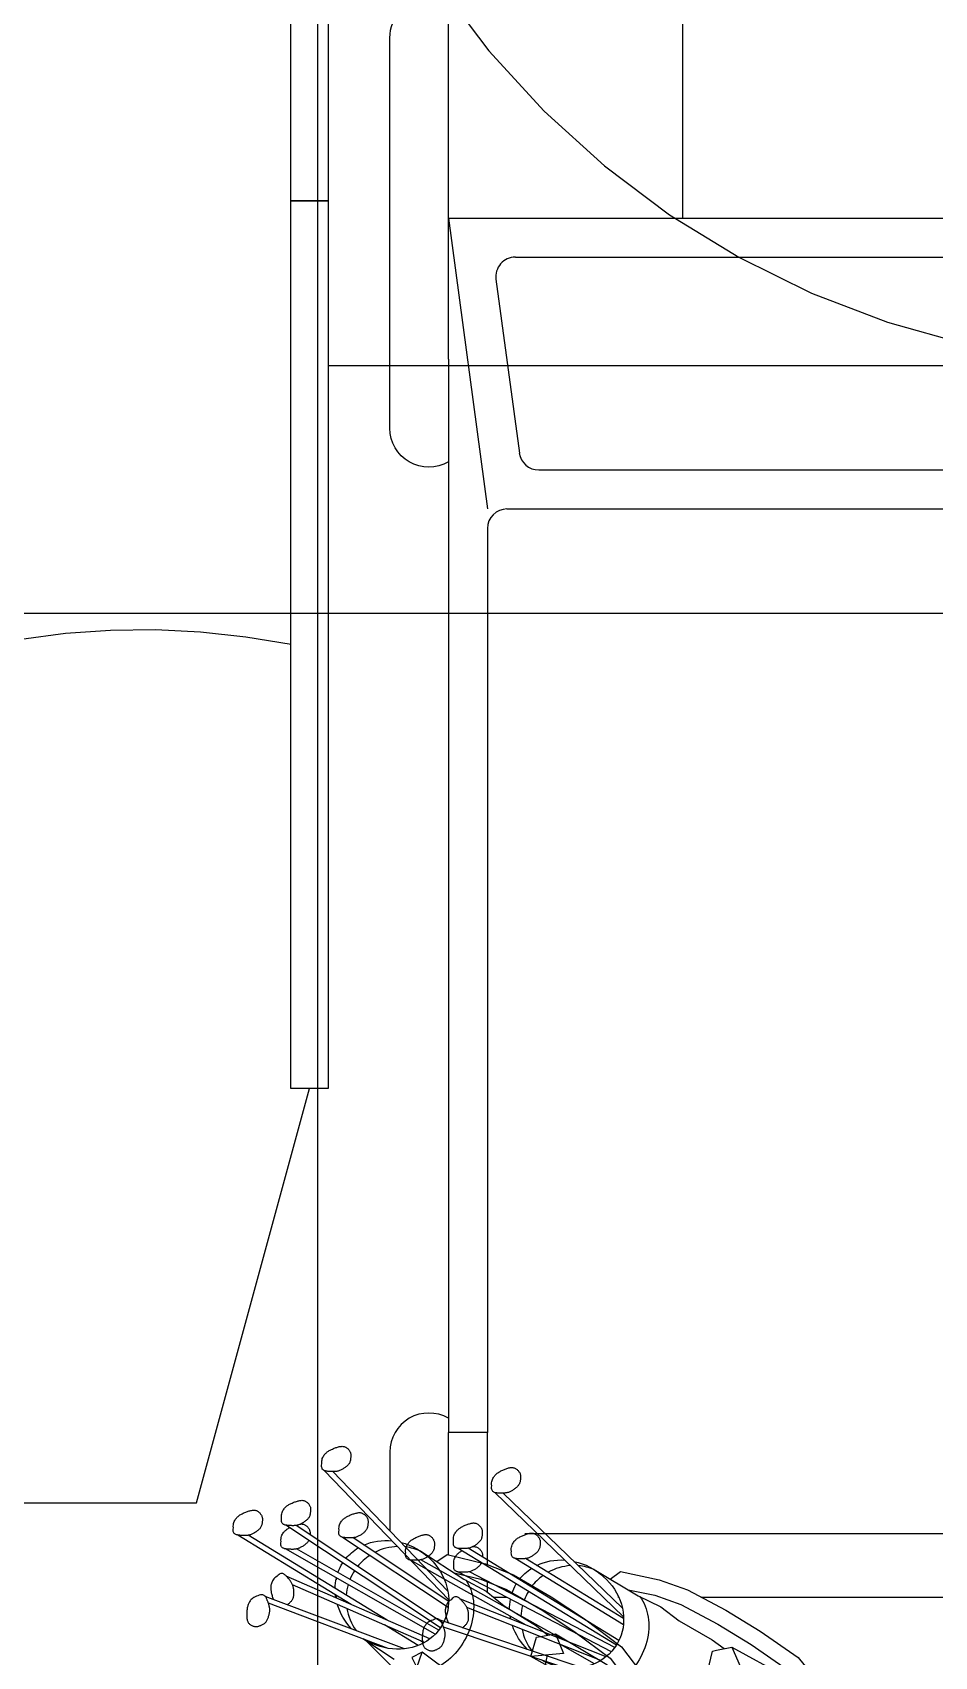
# Model space of a CAD drawing. Header units: inches. Extents: x 131 to 82119, y 71 to 16923.
# Drawn here: x 389.697 to 390.916, y 148.695 to 150.889 of the extents above; entities that cross this region are included whole.
import ezdxf

# ---------------------------------------------------------------- set-up
doc = ezdxf.new("R2010")
doc.units = ezdxf.units.IN
doc.header["$MEASUREMENT"] = 0
doc.linetypes.add('HIDDEN', pattern=[9.525, 6.35, -3.175])
for name, color, linetype in [('A-MUEB', 3, 'Continuous'), ('Arquitectonico', 253, 'Continuous'), ('LAMPARAS', 20, 'Continuous'), ('Retorno', 5, 'HIDDEN')]:
    doc.layers.add(name, color=color, linetype=linetype)
doc.layers.add('DUCTO-PARED O TECHO', color=7, linetype='Continuous', lineweight=25)

# ---------------------------------------------------------------- blocks, each defined once
blk = doc.blocks.new('carro de golf')
at = {"layer": 'A-MUEB'}
for p, q in [((3323.1792, 1487.493), (3323.232, 1487.0999)), ((3323.1792, 1487.493), (3324.4451, 1487.493)), ((3323.2697, 1487.4403), (3324.3547, 1487.4403)), ((3323.2435, 1487.4104), (3323.2751, 1487.1755)), ((3323.1792, 1487.3022), (3323.1792, 1485.8517)), ((3323.3012, 1487.1526), (3324.3232, 1487.1526)), ((3323.2584, 1487.0999), (3324.366, 1487.0999)), ((3323.232, 1487.0735), (3323.232, 1485.8517)), ((3323.232, 1485.8517), (3323.1792, 1485.8517)), ((3323.1797, 1485.6258), (3323.012, 1485.8)), ((3323.1785, 1485.6375), (3323.0232, 1485.7988)), ((3323.416, 1485.6026), (3323.2419, 1485.7706)), ((3323.4144, 1485.6142), (3323.2532, 1485.7698)), ((3323.1685, 1485.5877), (3322.9598, 1485.7264)), ((3323.1723, 1485.594), (3322.9734, 1485.7261)), ((3323.0477, 1485.6193), (3322.8947, 1485.7131)), ((3323.0964, 1485.598), (3322.9089, 1485.7129)), ((3323.1791, 1485.6152), (3323.0363, 1485.71)), ((3323.1797, 1485.6235), (3323.0504, 1485.7094)), ((3323.2823, 1485.7151), (3324.3924, 1485.7151)), ((3323.1614, 1485.5791), (3322.9591, 1485.6944)), ((3323.1663, 1485.5847), (3322.9739, 1485.6943)), ((3323.2843, 1485.5913), (3323.1279, 1485.6794)), ((3323.3337, 1485.5718), (3323.1422, 1485.6797)), ((3323.4062, 1485.5642), (3323.1925, 1485.6951)), ((3323.4097, 1485.5705), (3323.2061, 1485.6953)), ((3323.4157, 1485.592), (3323.2696, 1485.6815)), ((3323.416, 1485.6003), (3323.2836, 1485.6814)), ((3323.1542, 1485.5727), (3322.9603, 1485.6576)), ((3323.3994, 1485.5553), (3323.193, 1485.6631)), ((3323.4041, 1485.561), (3323.2078, 1485.6635)), ((3323.1469, 1485.568), (3322.9686, 1485.646)), ((3323.12, 1485.5594), (3322.9318, 1485.6302)), ((3323.098, 1485.5599), (3322.9361, 1485.6209)), ((3323.3924, 1485.5486), (3323.1956, 1485.6263)), ((3323.3853, 1485.5436), (3323.2043, 1485.6151)), ((3323.2402, 1485.6294), (3323.2576, 1485.6294)), ((3323.4093, 1485.6294), (3323.4081, 1485.6294)), ((3323.5205, 1485.6294), (3324.3924, 1485.6294)), ((3323.1382, 1485.5639), (3323.093, 1485.5916)), ((3323.3587, 1485.534), (3323.1681, 1485.5979)), ((3323.3367, 1485.5338), (3323.1727, 1485.5887)), ((3323.0638, 1485.5734), (3323.106, 1485.5454)), ((3323.1461, 1485.5676), (3323.1416, 1485.5703)), ((3323.3128, 1485.551), (3323.3098, 1485.538)), ((3323.3768, 1485.5392), (3323.3306, 1485.5652))]:
    blk.add_line(p, q, dxfattribs=at)
for points in [[(3323.1792, 1487.3022), (3323.1792, 1487.8296, -0.414214), (3323.232, 1487.8824), (3323.443, 1487.8824, -0.414214), (3323.4957, 1487.8296), (3323.4957, 1487.493)], [(3323.1792, 1487.1634, -0.57735), (3323.1001, 1487.2091), (3323.1001, 1487.7366, -0.414214), (3323.1529, 1487.7893), (3323.1792, 1487.7893)], [(3323.1792, 1485.871, 0.57735), (3323.1001, 1485.8253), (3323.1001, 1485.8129)]]:
    blk.add_lwpolyline(points, format="xyb", dxfattribs=at)
for points in [[(3323.1792, 1485.6866), (3323.1792, 1485.8517)], [(3323.232, 1485.6731), (3323.232, 1485.8517)], [(3323.0083, 1485.8093), (3323.0081, 1485.8114), (3323.0082, 1485.8133), (3323.0085, 1485.815), (3323.0089, 1485.8166), (3323.0095, 1485.818), (3323.0101, 1485.8192), (3323.0108, 1485.8204), (3323.0116, 1485.8214), (3323.0123, 1485.8224), (3323.0131, 1485.8232), (3323.0139, 1485.824), (3323.0146, 1485.8248), (3323.0155, 1485.8254), (3323.0163, 1485.8261), (3323.0173, 1485.8267), (3323.0182, 1485.8273), (3323.0193, 1485.8278), (3323.0203, 1485.8284), (3323.0214, 1485.8289), (3323.0226, 1485.8294), (3323.0238, 1485.8299), (3323.025, 1485.8304), (3323.0261, 1485.8308), (3323.0273, 1485.8313), (3323.0285, 1485.8316), (3323.0296, 1485.832), (3323.0307, 1485.8323), (3323.0318, 1485.8326), (3323.0329, 1485.8328), (3323.0339, 1485.833), (3323.0349, 1485.833), (3323.0358, 1485.8331), (3323.0368, 1485.833), (3323.0377, 1485.8329), (3323.0385, 1485.8327), (3323.0394, 1485.8324), (3323.0402, 1485.8321), (3323.041, 1485.8317), (3323.0417, 1485.8312), (3323.0425, 1485.8306), (3323.0432, 1485.83), (3323.0439, 1485.8293), (3323.0445, 1485.8286), (3323.0451, 1485.8278), (3323.0457, 1485.827), (3323.0462, 1485.8262), (3323.0466, 1485.8253), (3323.0469, 1485.8245), (3323.0472, 1485.8237), (3323.0474, 1485.8229), (3323.0475, 1485.8221), (3323.0475, 1485.8213), (3323.0475, 1485.8205), (3323.0475, 1485.8197), (3323.0474, 1485.8188), (3323.0473, 1485.818), (3323.0472, 1485.817), (3323.0471, 1485.8161), (3323.047, 1485.8151), (3323.0468, 1485.8142), (3323.0466, 1485.8132), (3323.0463, 1485.8123), (3323.0459, 1485.8114), (3323.0455, 1485.8105), (3323.045, 1485.8096), (3323.0444, 1485.8088), (3323.0438, 1485.808), (3323.0431, 1485.8073), (3323.0423, 1485.8066), (3323.0415, 1485.8059), (3323.0407, 1485.8052), (3323.0398, 1485.8046), (3323.0389, 1485.8039), (3323.038, 1485.8033), (3323.0371, 1485.8027), (3323.0361, 1485.8021), (3323.0352, 1485.8016), (3323.0342, 1485.8011), (3323.0333, 1485.8006), (3323.0323, 1485.8003), (3323.0313, 1485.7999), (3323.0303, 1485.7996), (3323.0294, 1485.7994), (3323.0284, 1485.7992), (3323.0274, 1485.7991), (3323.0264, 1485.799), (3323.0255, 1485.7989), (3323.0245, 1485.7989), (3323.0235, 1485.7988), (3323.0225, 1485.7988), (3323.0216, 1485.7989), (3323.0207, 1485.7989), (3323.0197, 1485.799), (3323.0188, 1485.799), (3323.0179, 1485.7991), (3323.0171, 1485.7992), (3323.0162, 1485.7992), (3323.0154, 1485.7993), (3323.0146, 1485.7994), (3323.0138, 1485.7995), (3323.0131, 1485.7997), (3323.0123, 1485.7999), (3323.0116, 1485.8002), (3323.0109, 1485.8006), (3323.0102, 1485.801), (3323.0095, 1485.8016), (3323.0089, 1485.8023), (3323.0085, 1485.8033), (3323.0081, 1485.8044), (3323.008, 1485.8058), (3323.008, 1485.8074), (3323.0083, 1485.8093)], [(3323.1001, 1485.8253), (3323.1001, 1485.7189)], [(3323.2379, 1485.7797), (3323.2377, 1485.7818), (3323.2377, 1485.7837), (3323.2379, 1485.7854), (3323.2383, 1485.787), (3323.2388, 1485.7884), (3323.2394, 1485.7897), (3323.2401, 1485.7909), (3323.2408, 1485.7919), (3323.2415, 1485.7929), (3323.2422, 1485.7938), (3323.2429, 1485.7946), (3323.2437, 1485.7954), (3323.2445, 1485.7961), (3323.2453, 1485.7967), (3323.2462, 1485.7974), (3323.2472, 1485.798), (3323.2482, 1485.7986), (3323.2492, 1485.7992), (3323.2503, 1485.7998), (3323.2515, 1485.8003), (3323.2526, 1485.8009), (3323.2538, 1485.8014), (3323.255, 1485.8019), (3323.2561, 1485.8023), (3323.2573, 1485.8028), (3323.2584, 1485.8032), (3323.2595, 1485.8035), (3323.2606, 1485.8038), (3323.2616, 1485.8041), (3323.2626, 1485.8043), (3323.2636, 1485.8044), (3323.2646, 1485.8045), (3323.2655, 1485.8044), (3323.2664, 1485.8043), (3323.2673, 1485.8042), (3323.2681, 1485.8039), (3323.2689, 1485.8036), (3323.2697, 1485.8032), (3323.2705, 1485.8028), (3323.2713, 1485.8023), (3323.272, 1485.8017), (3323.2727, 1485.801), (3323.2734, 1485.8003), (3323.274, 1485.7995), (3323.2746, 1485.7987), (3323.2751, 1485.7979), (3323.2756, 1485.7971), (3323.276, 1485.7963), (3323.2762, 1485.7955), (3323.2765, 1485.7947), (3323.2766, 1485.7939), (3323.2767, 1485.7931), (3323.2767, 1485.7923), (3323.2767, 1485.7915), (3323.2767, 1485.7906), (3323.2766, 1485.7898), (3323.2766, 1485.7888), (3323.2765, 1485.7879), (3323.2764, 1485.787), (3323.2762, 1485.786), (3323.276, 1485.785), (3323.2758, 1485.7841), (3323.2755, 1485.7831), (3323.2751, 1485.7822), (3323.2746, 1485.7814), (3323.274, 1485.7805), (3323.2734, 1485.7797), (3323.2727, 1485.779), (3323.272, 1485.7782), (3323.2712, 1485.7775), (3323.2704, 1485.7768), (3323.2696, 1485.7761), (3323.2687, 1485.7754), (3323.2678, 1485.7748), (3323.2669, 1485.7741), (3323.266, 1485.7735), (3323.2651, 1485.773), (3323.2641, 1485.7724), (3323.2632, 1485.772), (3323.2622, 1485.7715), (3323.2613, 1485.7712), (3323.2603, 1485.7708), (3323.2593, 1485.7706), (3323.2584, 1485.7703), (3323.2574, 1485.7702), (3323.2564, 1485.77), (3323.2555, 1485.7699), (3323.2545, 1485.7698), (3323.2535, 1485.7698), (3323.2525, 1485.7698), (3323.2516, 1485.7698), (3323.2506, 1485.7698), (3323.2497, 1485.7698), (3323.2488, 1485.7698), (3323.2479, 1485.7698), (3323.247, 1485.7699), (3323.2462, 1485.7699), (3323.2454, 1485.7699), (3323.2446, 1485.77), (3323.2438, 1485.7701), (3323.243, 1485.7702), (3323.2423, 1485.7704), (3323.2415, 1485.7707), (3323.2408, 1485.771), (3323.2401, 1485.7715), (3323.2394, 1485.772), (3323.2388, 1485.7728), (3323.2383, 1485.7737), (3323.2379, 1485.7748), (3323.2377, 1485.7761), (3323.2377, 1485.7778), (3323.2379, 1485.7797)], [(3322.8887, 1485.723), (3322.8886, 1485.7251), (3322.8887, 1485.727), (3322.889, 1485.7287), (3322.8894, 1485.7302), (3322.89, 1485.7316), (3322.8906, 1485.7329), (3322.8913, 1485.734), (3322.8921, 1485.7351), (3322.8928, 1485.736), (3322.8936, 1485.7369), (3322.8943, 1485.7377), (3322.8951, 1485.7384), (3322.896, 1485.7391), (3322.8968, 1485.7397), (3322.8977, 1485.7403), (3322.8987, 1485.7409), (3322.8997, 1485.7415), (3322.9008, 1485.742), (3322.9019, 1485.7426), (3322.9031, 1485.7431), (3322.9042, 1485.7436), (3322.9054, 1485.744), (3322.9066, 1485.7445), (3322.9078, 1485.7449), (3322.9089, 1485.7453), (3322.9101, 1485.7457), (3322.9112, 1485.746), (3322.9123, 1485.7462), (3322.9133, 1485.7464), (3322.9144, 1485.7466), (3322.9154, 1485.7467), (3322.9163, 1485.7467), (3322.9172, 1485.7467), (3322.9181, 1485.7466), (3322.919, 1485.7464), (3322.9198, 1485.7461), (3322.9207, 1485.7457), (3322.9214, 1485.7453), (3322.9222, 1485.7448), (3322.9229, 1485.7443), (3322.9236, 1485.7437), (3322.9243, 1485.743), (3322.925, 1485.7422), (3322.9256, 1485.7414), (3322.9261, 1485.7406), (3322.9266, 1485.7398), (3322.9271, 1485.739), (3322.9274, 1485.7382), (3322.9276, 1485.7374), (3322.9278, 1485.7366), (3322.9279, 1485.7358), (3322.928, 1485.735), (3322.928, 1485.7342), (3322.928, 1485.7333), (3322.9279, 1485.7325), (3322.9278, 1485.7316), (3322.9277, 1485.7307), (3322.9276, 1485.7298), (3322.9275, 1485.7288), (3322.9273, 1485.7278), (3322.9271, 1485.7269), (3322.9268, 1485.7259), (3322.9264, 1485.725), (3322.926, 1485.7241), (3322.9255, 1485.7233), (3322.9249, 1485.7225), (3322.9243, 1485.7217), (3322.9235, 1485.7209), (3322.9228, 1485.7202), (3322.922, 1485.7195), (3322.9211, 1485.7189), (3322.9203, 1485.7182), (3322.9194, 1485.7176), (3322.9185, 1485.7169), (3322.9175, 1485.7163), (3322.9166, 1485.7158), (3322.9157, 1485.7152), (3322.9147, 1485.7147), (3322.9137, 1485.7143), (3322.9128, 1485.7139), (3322.9118, 1485.7136), (3322.9108, 1485.7133), (3322.9098, 1485.7131), (3322.9089, 1485.7129), (3322.9079, 1485.7127), (3322.9069, 1485.7126), (3322.9059, 1485.7125), (3322.905, 1485.7125), (3322.904, 1485.7125), (3322.903, 1485.7125), (3322.9021, 1485.7125), (3322.9011, 1485.7126), (3322.9002, 1485.7126), (3322.8993, 1485.7127), (3322.8984, 1485.7127), (3322.8975, 1485.7128), (3322.8967, 1485.7129), (3322.8959, 1485.7129), (3322.8951, 1485.713), (3322.8943, 1485.7132), (3322.8935, 1485.7133), (3322.8928, 1485.7136), (3322.8921, 1485.7138), (3322.8914, 1485.7142), (3322.8907, 1485.7147), (3322.89, 1485.7153), (3322.8894, 1485.716), (3322.889, 1485.7169), (3322.8886, 1485.718), (3322.8884, 1485.7194), (3322.8885, 1485.721), (3322.8887, 1485.723)], [(3322.9538, 1485.7363), (3322.9537, 1485.7384), (3322.9538, 1485.7403), (3322.9541, 1485.742), (3322.9545, 1485.7436), (3322.9551, 1485.745), (3322.9557, 1485.7462), (3322.9564, 1485.7474), (3322.9572, 1485.7484), (3322.9579, 1485.7494), (3322.9587, 1485.7502), (3322.9594, 1485.751), (3322.9602, 1485.7518), (3322.9611, 1485.7524), (3322.9619, 1485.7531), (3322.9628, 1485.7537), (3322.9638, 1485.7543), (3322.9648, 1485.7548), (3322.9659, 1485.7554), (3322.967, 1485.7559), (3322.9682, 1485.7564), (3322.9694, 1485.7569), (3322.9705, 1485.7574), (3322.9717, 1485.7578), (3322.9729, 1485.7582), (3322.9741, 1485.7586), (3322.9752, 1485.759), (3322.9763, 1485.7593), (3322.9774, 1485.7596), (3322.9784, 1485.7598), (3322.9795, 1485.7599), (3322.9805, 1485.76), (3322.9814, 1485.7601), (3322.9824, 1485.76), (3322.9833, 1485.7599), (3322.9841, 1485.7597), (3322.985, 1485.7594), (3322.9858, 1485.7591), (3322.9865, 1485.7587), (3322.9873, 1485.7582), (3322.988, 1485.7576), (3322.9888, 1485.757), (3322.9894, 1485.7563), (3322.9901, 1485.7556), (3322.9907, 1485.7548), (3322.9912, 1485.754), (3322.9917, 1485.7532), (3322.9922, 1485.7523), (3322.9925, 1485.7515), (3322.9928, 1485.7507), (3322.9929, 1485.7499), (3322.993, 1485.7491), (3322.9931, 1485.7483), (3322.9931, 1485.7475), (3322.9931, 1485.7467), (3322.993, 1485.7458), (3322.9929, 1485.7449), (3322.9928, 1485.744), (3322.9927, 1485.7431), (3322.9926, 1485.7421), (3322.9924, 1485.7412), (3322.9922, 1485.7402), (3322.9919, 1485.7393), (3322.9915, 1485.7384), (3322.9911, 1485.7375), (3322.9906, 1485.7366), (3322.99, 1485.7358), (3322.9894, 1485.735), (3322.9887, 1485.7343), (3322.9879, 1485.7336), (3322.9871, 1485.7329), (3322.9862, 1485.7322), (3322.9854, 1485.7315), (3322.9845, 1485.7309), (3322.9836, 1485.7303), (3322.9827, 1485.7297), (3322.9817, 1485.7291), (3322.9808, 1485.7286), (3322.9798, 1485.7281), (3322.9788, 1485.7276), (3322.9779, 1485.7272), (3322.9769, 1485.7269), (3322.9759, 1485.7266), (3322.975, 1485.7264), (3322.974, 1485.7262), (3322.973, 1485.7261), (3322.972, 1485.726), (3322.971, 1485.7259), (3322.9701, 1485.7258), (3322.9691, 1485.7258), (3322.9681, 1485.7258), (3322.9672, 1485.7259), (3322.9662, 1485.7259), (3322.9653, 1485.726), (3322.9644, 1485.726), (3322.9635, 1485.7261), (3322.9626, 1485.7261), (3322.9618, 1485.7262), (3322.961, 1485.7263), (3322.9602, 1485.7264), (3322.9594, 1485.7265), (3322.9586, 1485.7267), (3322.9579, 1485.7269), (3322.9572, 1485.7272), (3322.9565, 1485.7276), (3322.9558, 1485.728), (3322.9551, 1485.7286), (3322.9545, 1485.7293), (3322.9541, 1485.7303), (3322.9537, 1485.7314), (3322.9536, 1485.7327), (3322.9536, 1485.7344), (3322.9538, 1485.7363)], [(3323.0315, 1485.7197), (3323.0314, 1485.7218), (3323.0315, 1485.7237), (3323.0318, 1485.7254), (3323.0322, 1485.7269), (3323.0327, 1485.7283), (3323.0334, 1485.7296), (3323.0341, 1485.7307), (3323.0348, 1485.7318), (3323.0356, 1485.7327), (3323.0363, 1485.7336), (3323.0371, 1485.7344), (3323.0379, 1485.7351), (3323.0387, 1485.7358), (3323.0396, 1485.7364), (3323.0405, 1485.737), (3323.0415, 1485.7376), (3323.0425, 1485.7382), (3323.0436, 1485.7387), (3323.0447, 1485.7393), (3323.0459, 1485.7398), (3323.047, 1485.7403), (3323.0482, 1485.7407), (3323.0494, 1485.7412), (3323.0506, 1485.7416), (3323.0517, 1485.742), (3323.0529, 1485.7424), (3323.054, 1485.7427), (3323.0551, 1485.7429), (3323.0561, 1485.7432), (3323.0571, 1485.7433), (3323.0581, 1485.7434), (3323.0591, 1485.7434), (3323.06, 1485.7434), (3323.0609, 1485.7433), (3323.0618, 1485.7431), (3323.0626, 1485.7428), (3323.0634, 1485.7424), (3323.0642, 1485.742), (3323.065, 1485.7415), (3323.0657, 1485.741), (3323.0664, 1485.7404), (3323.0671, 1485.7397), (3323.0678, 1485.7389), (3323.0684, 1485.7382), (3323.0689, 1485.7373), (3323.0694, 1485.7365), (3323.0698, 1485.7357), (3323.0702, 1485.7349), (3323.0704, 1485.7341), (3323.0706, 1485.7333), (3323.0707, 1485.7325), (3323.0708, 1485.7317), (3323.0708, 1485.7309), (3323.0707, 1485.73), (3323.0707, 1485.7292), (3323.0706, 1485.7283), (3323.0705, 1485.7274), (3323.0704, 1485.7265), (3323.0702, 1485.7255), (3323.0701, 1485.7245), (3323.0698, 1485.7236), (3323.0695, 1485.7226), (3323.0692, 1485.7217), (3323.0688, 1485.7208), (3323.0683, 1485.72), (3323.0677, 1485.7192), (3323.067, 1485.7184), (3323.0663, 1485.7177), (3323.0656, 1485.7169), (3323.0648, 1485.7162), (3323.0639, 1485.7156), (3323.063, 1485.7149), (3323.0622, 1485.7143), (3323.0612, 1485.7136), (3323.0603, 1485.713), (3323.0594, 1485.7125), (3323.0584, 1485.7119), (3323.0575, 1485.7114), (3323.0565, 1485.711), (3323.0555, 1485.7106), (3323.0546, 1485.7103), (3323.0536, 1485.71), (3323.0526, 1485.7098), (3323.0516, 1485.7096), (3323.0507, 1485.7094), (3323.0497, 1485.7093), (3323.0487, 1485.7093), (3323.0477, 1485.7092), (3323.0468, 1485.7092), (3323.0458, 1485.7092), (3323.0448, 1485.7092), (3323.0439, 1485.7093), (3323.043, 1485.7093), (3323.0421, 1485.7094), (3323.0412, 1485.7094), (3323.0403, 1485.7095), (3323.0395, 1485.7096), (3323.0386, 1485.7096), (3323.0378, 1485.7097), (3323.0371, 1485.7099), (3323.0363, 1485.71), (3323.0356, 1485.7103), (3323.0348, 1485.7105), (3323.0341, 1485.7109), (3323.0334, 1485.7114), (3323.0328, 1485.712), (3323.0322, 1485.7127), (3323.0317, 1485.7136), (3323.0314, 1485.7147), (3323.0312, 1485.7161), (3323.0312, 1485.7178), (3323.0315, 1485.7197)], [(3322.9532, 1485.7043), (3322.953, 1485.7064), (3322.9531, 1485.7083), (3322.9534, 1485.71), (3322.9538, 1485.7116), (3322.9544, 1485.713), (3322.955, 1485.7142), (3322.9557, 1485.7154), (3322.9565, 1485.7164), (3322.9572, 1485.7174), (3322.958, 1485.7182), (3322.9587, 1485.719), (3322.9595, 1485.7198), (3322.9604, 1485.7204), (3322.9612, 1485.7211), (3322.9622, 1485.7217), (3322.9631, 1485.7223), (3322.9641, 1485.7228), (3322.9648, 1485.7231)], [(3322.9797, 1485.728), (3322.9798, 1485.728), (3322.9807, 1485.7281), (3322.9817, 1485.728), (3322.9826, 1485.7279), (3322.9834, 1485.7277), (3322.9843, 1485.7274), (3322.9851, 1485.7271), (3322.9858, 1485.7267), (3322.9866, 1485.7262), (3322.9873, 1485.7256), (3322.9881, 1485.725), (3322.9887, 1485.7243), (3322.9894, 1485.7236), (3322.99, 1485.7228), (3322.9906, 1485.722), (3322.991, 1485.7212), (3322.9915, 1485.7203), (3322.9918, 1485.7195), (3322.9921, 1485.7187), (3322.9922, 1485.7179), (3322.9924, 1485.7171), (3322.9924, 1485.7163), (3322.9924, 1485.7155), (3322.9924, 1485.7147), (3322.9923, 1485.7138), (3322.9923, 1485.7135)], [(3323.1862, 1485.7048), (3323.186, 1485.7068), (3323.186, 1485.7087), (3323.1862, 1485.7104), (3323.1866, 1485.712), (3323.1871, 1485.7134), (3323.1877, 1485.7147), (3323.1884, 1485.7159), (3323.1891, 1485.717), (3323.1898, 1485.7179), (3323.1905, 1485.7188), (3323.1912, 1485.7197), (3323.192, 1485.7204), (3323.1928, 1485.7211), (3323.1937, 1485.7218), (3323.1945, 1485.7224), (3323.1955, 1485.723), (3323.1965, 1485.7236), (3323.1975, 1485.7242), (3323.1986, 1485.7248), (3323.1998, 1485.7254), (3323.2009, 1485.7259), (3323.2021, 1485.7264), (3323.2033, 1485.7269), (3323.2044, 1485.7274), (3323.2056, 1485.7278), (3323.2067, 1485.7282), (3323.2078, 1485.7285), (3323.2089, 1485.7289), (3323.2099, 1485.7291), (3323.2109, 1485.7293), (3323.2119, 1485.7294), (3323.2129, 1485.7295), (3323.2138, 1485.7295), (3323.2147, 1485.7294), (3323.2156, 1485.7292), (3323.2164, 1485.729), (3323.2172, 1485.7287), (3323.218, 1485.7283), (3323.2188, 1485.7278), (3323.2196, 1485.7273), (3323.2203, 1485.7267), (3323.221, 1485.726), (3323.2217, 1485.7253), (3323.2223, 1485.7246), (3323.2229, 1485.7238), (3323.2234, 1485.723), (3323.2239, 1485.7222), (3323.2243, 1485.7214), (3323.2245, 1485.7206), (3323.2248, 1485.7198), (3323.2249, 1485.719), (3323.225, 1485.7182), (3323.225, 1485.7174), (3323.225, 1485.7165), (3323.225, 1485.7157), (3323.2249, 1485.7148), (3323.2249, 1485.7139), (3323.2248, 1485.7129), (3323.2247, 1485.712), (3323.2245, 1485.711), (3323.2243, 1485.7101), (3323.2241, 1485.7091), (3323.2238, 1485.7082), (3323.2234, 1485.7073), (3323.2229, 1485.7064), (3323.2224, 1485.7056), (3323.2217, 1485.7048), (3323.221, 1485.704), (3323.2203, 1485.7033), (3323.2195, 1485.7025), (3323.2187, 1485.7018), (3323.2179, 1485.7011), (3323.217, 1485.7005), (3323.2161, 1485.6998), (3323.2152, 1485.6992), (3323.2143, 1485.6986), (3323.2134, 1485.698), (3323.2124, 1485.6975), (3323.2115, 1485.697), (3323.2105, 1485.6966), (3323.2096, 1485.6962), (3323.2086, 1485.6959), (3323.2076, 1485.6956), (3323.2067, 1485.6954), (3323.2057, 1485.6952), (3323.2047, 1485.6951), (3323.2038, 1485.695), (3323.2028, 1485.6949), (3323.2018, 1485.6948), (3323.2009, 1485.6948), (3323.1999, 1485.6948), (3323.199, 1485.6948), (3323.198, 1485.6948), (3323.1971, 1485.6948), (3323.1962, 1485.6949), (3323.1953, 1485.6949), (3323.1945, 1485.6949), (3323.1937, 1485.695), (3323.1929, 1485.695), (3323.1921, 1485.6951), (3323.1913, 1485.6953), (3323.1906, 1485.6955), (3323.1899, 1485.6957), (3323.1891, 1485.6961), (3323.1884, 1485.6965), (3323.1877, 1485.6971), (3323.1871, 1485.6978), (3323.1866, 1485.6987), (3323.1862, 1485.6998), (3323.186, 1485.7012), (3323.186, 1485.7028), (3323.1862, 1485.7048)], [(3322.9906, 1485.7059), (3322.9904, 1485.7055), (3322.9899, 1485.7046), (3322.9893, 1485.7038), (3322.9887, 1485.703), (3322.988, 1485.7023), (3322.9872, 1485.7016), (3322.9864, 1485.7009), (3322.9856, 1485.7002), (3322.9847, 1485.6995), (3322.9838, 1485.6989), (3322.9829, 1485.6983), (3322.982, 1485.6977), (3322.981, 1485.6971), (3322.9801, 1485.6966), (3322.9791, 1485.6961), (3322.9782, 1485.6956), (3322.9772, 1485.6952), (3322.9762, 1485.6949), (3322.9752, 1485.6946), (3322.9743, 1485.6944), (3322.9733, 1485.6942), (3322.9723, 1485.6941), (3322.9713, 1485.694), (3322.9703, 1485.6939), (3322.9694, 1485.6938), (3322.9684, 1485.6938), (3322.9674, 1485.6938), (3322.9665, 1485.6939), (3322.9655, 1485.6939), (3322.9646, 1485.694), (3322.9637, 1485.694), (3322.9628, 1485.6941), (3322.9619, 1485.6941), (3322.9611, 1485.6942), (3322.9603, 1485.6943), (3322.9595, 1485.6944), (3322.9587, 1485.6945), (3322.958, 1485.6947), (3322.9572, 1485.6949), (3322.9565, 1485.6952), (3322.9558, 1485.6956), (3322.9551, 1485.696), (3322.9544, 1485.6966), (3322.9538, 1485.6973), (3322.9534, 1485.6983), (3322.953, 1485.6994), (3322.9529, 1485.7007), (3322.9529, 1485.7024), (3322.9532, 1485.7043)], [(3323.2644, 1485.691), (3323.2642, 1485.6931), (3323.2642, 1485.695), (3323.2645, 1485.6967), (3323.2648, 1485.6982), (3323.2653, 1485.6997), (3323.2659, 1485.701), (3323.2666, 1485.7021), (3323.2673, 1485.7032), (3323.268, 1485.7042), (3323.2687, 1485.7051), (3323.2695, 1485.7059), (3323.2702, 1485.7066), (3323.271, 1485.7074), (3323.2719, 1485.708), (3323.2728, 1485.7087), (3323.2737, 1485.7093), (3323.2747, 1485.7099), (3323.2758, 1485.7105), (3323.2769, 1485.711), (3323.278, 1485.7116), (3323.2792, 1485.7121), (3323.2803, 1485.7126), (3323.2815, 1485.7131), (3323.2826, 1485.7136), (3323.2838, 1485.714), (3323.2849, 1485.7144), (3323.286, 1485.7148), (3323.2871, 1485.7151), (3323.2881, 1485.7153), (3323.2892, 1485.7155), (3323.2901, 1485.7157), (3323.2911, 1485.7157), (3323.292, 1485.7157), (3323.2929, 1485.7156), (3323.2938, 1485.7155), (3323.2947, 1485.7152), (3323.2955, 1485.7149), (3323.2963, 1485.7145), (3323.297, 1485.7141), (3323.2978, 1485.7135), (3323.2985, 1485.7129), (3323.2993, 1485.7123), (3323.2999, 1485.7115), (3323.3006, 1485.7108), (3323.3011, 1485.71), (3323.3017, 1485.7092), (3323.3021, 1485.7084), (3323.3025, 1485.7076), (3323.3028, 1485.7068), (3323.303, 1485.706), (3323.3031, 1485.7052), (3323.3032, 1485.7044), (3323.3032, 1485.7036), (3323.3032, 1485.7028), (3323.3032, 1485.7019), (3323.3032, 1485.701), (3323.3031, 1485.7001), (3323.303, 1485.6992), (3323.3029, 1485.6982), (3323.3028, 1485.6973), (3323.3026, 1485.6963), (3323.3023, 1485.6953), (3323.302, 1485.6944), (3323.3016, 1485.6935), (3323.3011, 1485.6926), (3323.3006, 1485.6918), (3323.3, 1485.691), (3323.2993, 1485.6902), (3323.2985, 1485.6895), (3323.2978, 1485.6888), (3323.2969, 1485.6881), (3323.2961, 1485.6874), (3323.2952, 1485.6867), (3323.2943, 1485.686), (3323.2934, 1485.6854), (3323.2925, 1485.6848), (3323.2916, 1485.6842), (3323.2907, 1485.6837), (3323.2897, 1485.6832), (3323.2888, 1485.6828), (3323.2878, 1485.6824), (3323.2868, 1485.6821), (3323.2859, 1485.6818), (3323.2849, 1485.6816), (3323.2839, 1485.6814), (3323.283, 1485.6813), (3323.282, 1485.6812), (3323.281, 1485.6811), (3323.28, 1485.6811), (3323.2791, 1485.681), (3323.2781, 1485.681), (3323.2772, 1485.681), (3323.2762, 1485.681), (3323.2753, 1485.6811), (3323.2744, 1485.6811), (3323.2736, 1485.6811), (3323.2727, 1485.6812), (3323.2719, 1485.6812), (3323.2711, 1485.6813), (3323.2703, 1485.6814), (3323.2696, 1485.6815), (3323.2688, 1485.6817), (3323.2681, 1485.682), (3323.2674, 1485.6823), (3323.2666, 1485.6828), (3323.266, 1485.6833), (3323.2654, 1485.684), (3323.2649, 1485.6849), (3323.2645, 1485.686), (3323.2643, 1485.6874), (3323.2642, 1485.689), (3323.2644, 1485.691)], [(3323.1421, 1485.6912), (3323.2003, 1485.6537), (3323.2304, 1485.6374), (3323.2546, 1485.6176), (3323.2981, 1485.5905), (3323.3138, 1485.5778)], [(3323.1635, 1485.6774), (3323.1776, 1485.687), (3323.2295, 1485.6741), (3323.2672, 1485.6592), (3323.3182, 1485.6296), (3323.3632, 1485.5997), (3323.4132, 1485.5622), (3323.4462, 1485.5186), (3323.447, 1485.4886)], [(3323.1867, 1485.6728), (3323.1865, 1485.6748), (3323.1865, 1485.6767), (3323.1867, 1485.6784), (3323.1871, 1485.68), (3323.1876, 1485.6814), (3323.1882, 1485.6827), (3323.1888, 1485.6839), (3323.1895, 1485.685), (3323.1903, 1485.6859), (3323.191, 1485.6868), (3323.1917, 1485.6876), (3323.1925, 1485.6884), (3323.1933, 1485.6891), (3323.1941, 1485.6898), (3323.195, 1485.6904), (3323.196, 1485.691), (3323.197, 1485.6916), (3323.1976, 1485.692)], [(3323.2123, 1485.6974), (3323.2124, 1485.6974), (3323.2134, 1485.6975), (3323.2143, 1485.6975), (3323.2152, 1485.6974), (3323.2161, 1485.6972), (3323.2169, 1485.697), (3323.2177, 1485.6967), (3323.2185, 1485.6963), (3323.2193, 1485.6958), (3323.2201, 1485.6953), (3323.2208, 1485.6947), (3323.2215, 1485.694), (3323.2222, 1485.6933), (3323.2228, 1485.6926), (3323.2234, 1485.6918), (3323.2239, 1485.691), (3323.2244, 1485.6902), (3323.2247, 1485.6893), (3323.225, 1485.6885), (3323.2252, 1485.6878), (3323.2254, 1485.687), (3323.2255, 1485.6862), (3323.2255, 1485.6854), (3323.2255, 1485.6845), (3323.2255, 1485.6837), (3323.2254, 1485.6834)], [(3322.9477, 1485.6576), (3322.946, 1485.6564), (3322.9446, 1485.6552), (3322.9434, 1485.6539), (3322.9424, 1485.6527), (3322.9416, 1485.6514), (3322.941, 1485.6501), (3322.9405, 1485.6488), (3322.9401, 1485.6476), (3322.9398, 1485.6465), (3322.9395, 1485.6453), (3322.9394, 1485.6442), (3322.9393, 1485.6432), (3322.9392, 1485.6421), (3322.9392, 1485.641), (3322.9393, 1485.6399), (3322.9394, 1485.6388), (3322.9396, 1485.6376), (3322.9398, 1485.6365), (3322.94, 1485.6352), (3322.9403, 1485.634), (3322.9406, 1485.6328), (3322.941, 1485.6315), (3322.9413, 1485.6303), (3322.9417, 1485.6291), (3322.9421, 1485.628), (3322.9425, 1485.6269), (3322.9428, 1485.6261)], [(3322.9617, 1485.619), (3322.9618, 1485.619), (3322.9624, 1485.6195), (3322.9631, 1485.62), (3322.9637, 1485.6206), (3322.9644, 1485.6211), (3322.965, 1485.6218), (3322.9657, 1485.6224), (3322.9664, 1485.6231), (3322.9671, 1485.6238), (3322.9677, 1485.6246), (3322.9683, 1485.6254), (3322.9688, 1485.6262), (3322.9692, 1485.6271), (3322.9696, 1485.628), (3322.9699, 1485.629), (3322.9701, 1485.63), (3322.9703, 1485.631), (3322.9704, 1485.632), (3322.9705, 1485.6331), (3322.9705, 1485.6342), (3322.9705, 1485.6352), (3322.9705, 1485.6363), (3322.9705, 1485.6374), (3322.9704, 1485.6385), (3322.9703, 1485.6396), (3322.9701, 1485.6407), (3322.9699, 1485.6418), (3322.9697, 1485.6428), (3322.9695, 1485.6438), (3322.9691, 1485.6448), (3322.9688, 1485.6457), (3322.9684, 1485.6467), (3322.9679, 1485.6476), (3322.9675, 1485.6484), (3322.967, 1485.6493), (3322.9664, 1485.6501), (3322.9659, 1485.6509), (3322.9653, 1485.6517), (3322.9647, 1485.6524), (3322.9641, 1485.6532), (3322.9635, 1485.6539), (3322.9629, 1485.6546), (3322.9623, 1485.6553), (3322.9617, 1485.656), (3322.9612, 1485.6567), (3322.9606, 1485.6573), (3322.9601, 1485.6579), (3322.9595, 1485.6585), (3322.9589, 1485.659), (3322.9583, 1485.6595), (3322.9577, 1485.66), (3322.9571, 1485.6604), (3322.9563, 1485.6607), (3322.9555, 1485.661), (3322.9547, 1485.6612), (3322.9537, 1485.6612), (3322.9527, 1485.661), (3322.9516, 1485.6606), (3322.9504, 1485.6599), (3322.9491, 1485.6589), (3322.9477, 1485.6576)], [(3323.0274, 1485.6555), (3323.0274, 1485.6528)], [(3323.2241, 1485.6757), (3323.2239, 1485.6753), (3323.2234, 1485.6744), (3323.2228, 1485.6736), (3323.2222, 1485.6728), (3323.2215, 1485.672), (3323.2208, 1485.6713), (3323.22, 1485.6705), (3323.2192, 1485.6698), (3323.2184, 1485.6691), (3323.2175, 1485.6685), (3323.2166, 1485.6678), (3323.2157, 1485.6672), (3323.2148, 1485.6666), (3323.2139, 1485.666), (3323.2129, 1485.6655), (3323.212, 1485.665), (3323.211, 1485.6646), (3323.2101, 1485.6642), (3323.2091, 1485.6639), (3323.2081, 1485.6636), (3323.2072, 1485.6634), (3323.2062, 1485.6632), (3323.2052, 1485.6631), (3323.2042, 1485.663), (3323.2033, 1485.6629), (3323.2023, 1485.6628), (3323.2013, 1485.6628), (3323.2004, 1485.6628), (3323.1994, 1485.6628), (3323.1985, 1485.6628), (3323.1976, 1485.6628), (3323.1967, 1485.6629), (3323.1958, 1485.6629), (3323.195, 1485.6629), (3323.1942, 1485.663), (3323.1934, 1485.663), (3323.1926, 1485.6631), (3323.1918, 1485.6633), (3323.1911, 1485.6635), (3323.1903, 1485.6637), (3323.1896, 1485.6641), (3323.1889, 1485.6645), (3323.1882, 1485.6651), (3323.1876, 1485.6658), (3323.1871, 1485.6667), (3323.1867, 1485.6678), (3323.1865, 1485.6692), (3323.1865, 1485.6708), (3323.1867, 1485.6728)], [(3323.1871, 1485.6622), (3323.2229, 1485.6533), (3323.2577, 1485.6395), (3323.3067, 1485.6111), (3323.3506, 1485.5819), (3323.3977, 1485.5466), (3323.4247, 1485.511), (3323.4248, 1485.5033)], [(3323.376, 1485.6666), (3323.4355, 1485.6312), (3323.4662, 1485.616), (3323.4911, 1485.5972), (3323.5356, 1485.5717), (3323.5517, 1485.5596)], [(3323.3978, 1485.6536), (3323.4116, 1485.6637), (3323.464, 1485.6527), (3323.5022, 1485.6392), (3323.5542, 1485.6115), (3323.6003, 1485.5833), (3323.6516, 1485.5476), (3323.6862, 1485.5053), (3323.6881, 1485.4754)], [(3322.9219, 1485.6309), (3322.9199, 1485.6304), (3322.9181, 1485.6297), (3322.9165, 1485.6289), (3322.9152, 1485.628), (3322.914, 1485.6271), (3322.913, 1485.6261), (3322.9121, 1485.625), (3322.9114, 1485.624), (3322.9107, 1485.623), (3322.9101, 1485.622), (3322.9096, 1485.621), (3322.9091, 1485.6201), (3322.9088, 1485.6191), (3322.9084, 1485.618), (3322.9081, 1485.617), (3322.9079, 1485.6159), (3322.9076, 1485.6147), (3322.9074, 1485.6135), (3322.9073, 1485.6123), (3322.9071, 1485.6111), (3322.907, 1485.6098), (3322.9069, 1485.6085), (3322.9069, 1485.6073), (3322.9068, 1485.606), (3322.9068, 1485.6048), (3322.9068, 1485.6036), (3322.9069, 1485.6025), (3322.907, 1485.6013), (3322.9071, 1485.6003), (3322.9072, 1485.5992), (3322.9075, 1485.5983), (3322.9077, 1485.5973), (3322.9081, 1485.5965), (3322.9085, 1485.5957), (3322.9089, 1485.5949), (3322.9094, 1485.5942), (3322.91, 1485.5935), (3322.9106, 1485.5929), (3322.9113, 1485.5923), (3322.9121, 1485.5918), (3322.9129, 1485.5913), (3322.9138, 1485.5909), (3322.9147, 1485.5905), (3322.9156, 1485.5901), (3322.9165, 1485.5899), (3322.9175, 1485.5896), (3322.9184, 1485.5895), (3322.9193, 1485.5894), (3322.9201, 1485.5894), (3322.9209, 1485.5895), (3322.9217, 1485.5896), (3322.9225, 1485.5898), (3322.9233, 1485.5901), (3322.9241, 1485.5904), (3322.9248, 1485.5907), (3322.9257, 1485.591), (3322.9265, 1485.5914), (3322.9273, 1485.5918), (3322.9282, 1485.5922), (3322.9291, 1485.5927), (3322.9299, 1485.5932), (3322.9307, 1485.5938), (3322.9315, 1485.5944), (3322.9322, 1485.5951), (3322.9329, 1485.5958), (3322.9335, 1485.5966), (3322.934, 1485.5975), (3322.9345, 1485.5984), (3322.9349, 1485.5993), (3322.9353, 1485.6003), (3322.9357, 1485.6013), (3322.9361, 1485.6023), (3322.9364, 1485.6034), (3322.9367, 1485.6044), (3322.937, 1485.6055), (3322.9373, 1485.6066), (3322.9375, 1485.6076), (3322.9377, 1485.6087), (3322.9378, 1485.6097), (3322.9379, 1485.6108), (3322.9379, 1485.6118), (3322.9379, 1485.6128), (3322.9378, 1485.6138), (3322.9377, 1485.6148), (3322.9375, 1485.6158), (3322.9373, 1485.6168), (3322.9371, 1485.6177), (3322.9368, 1485.6186), (3322.9365, 1485.6196), (3322.9362, 1485.6205), (3322.9359, 1485.6214), (3322.9356, 1485.6223), (3322.9353, 1485.6231), (3322.9349, 1485.624), (3322.9346, 1485.6248), (3322.9343, 1485.6256), (3322.9339, 1485.6264), (3322.9336, 1485.6272), (3322.9333, 1485.6279), (3322.9329, 1485.6286), (3322.9325, 1485.6293), (3322.9321, 1485.6299), (3322.9316, 1485.6305), (3322.931, 1485.6311), (3322.9304, 1485.6316), (3322.9296, 1485.632), (3322.9287, 1485.6324), (3322.9277, 1485.6325), (3322.9265, 1485.6325), (3322.9252, 1485.6322), (3322.9236, 1485.6317), (3322.9219, 1485.6309)], [(3323.232, 1485.6361), (3323.232, 1485.6497)], [(3323.422, 1485.6393), (3323.4581, 1485.6317), (3323.4934, 1485.6192), (3323.5434, 1485.5926), (3323.5884, 1485.5651), (3323.6367, 1485.5315), (3323.665, 1485.4969), (3323.6654, 1485.4892)], [(3323.0274, 1485.6318), (3323.0274, 1485.6282)], [(3323.183, 1485.6258), (3323.1813, 1485.6246), (3323.1799, 1485.6233), (3323.1787, 1485.622), (3323.1778, 1485.6207), (3323.1771, 1485.6194), (3323.1765, 1485.6181), (3323.176, 1485.6168), (3323.1757, 1485.6156), (3323.1754, 1485.6144), (3323.1752, 1485.6133), (3323.1751, 1485.6122), (3323.175, 1485.6111), (3323.175, 1485.6101), (3323.1751, 1485.609), (3323.1752, 1485.6079), (3323.1754, 1485.6068), (3323.1756, 1485.6056), (3323.1758, 1485.6044), (3323.1761, 1485.6032), (3323.1764, 1485.602), (3323.1768, 1485.6008), (3323.1772, 1485.5996), (3323.1776, 1485.5984), (3323.178, 1485.5972), (3323.1784, 1485.5961), (3323.1788, 1485.595), (3323.1792, 1485.5942)], [(3323.1984, 1485.5878), (3323.1984, 1485.5878), (3323.1991, 1485.5883), (3323.1997, 1485.5888), (3323.2003, 1485.5894), (3323.2009, 1485.59), (3323.2016, 1485.5907), (3323.2022, 1485.5914), (3323.2029, 1485.5921), (3323.2035, 1485.5928), (3323.2041, 1485.5936), (3323.2047, 1485.5944), (3323.2052, 1485.5953), (3323.2056, 1485.5962), (3323.2059, 1485.5971), (3323.2062, 1485.5981), (3323.2064, 1485.5991), (3323.2065, 1485.6001), (3323.2066, 1485.6011), (3323.2066, 1485.6022), (3323.2066, 1485.6033), (3323.2066, 1485.6044), (3323.2065, 1485.6054), (3323.2064, 1485.6065), (3323.2063, 1485.6076), (3323.2062, 1485.6087), (3323.206, 1485.6098), (3323.2058, 1485.6109), (3323.2055, 1485.6119), (3323.2052, 1485.6129), (3323.2048, 1485.6138), (3323.2044, 1485.6148), (3323.204, 1485.6157), (3323.2035, 1485.6166), (3323.203, 1485.6174), (3323.2025, 1485.6182), (3323.2019, 1485.619), (3323.2013, 1485.6198), (3323.2007, 1485.6206), (3323.2001, 1485.6213), (3323.1995, 1485.6221), (3323.1989, 1485.6228), (3323.1983, 1485.6235), (3323.1976, 1485.6241), (3323.197, 1485.6248), (3323.1964, 1485.6254), (3323.1959, 1485.626), (3323.1953, 1485.6266), (3323.1947, 1485.6272), (3323.1941, 1485.6277), (3323.1935, 1485.6282), (3323.1929, 1485.6286), (3323.1922, 1485.629), (3323.1914, 1485.6293), (3323.1907, 1485.6296), (3323.1898, 1485.6297), (3323.1888, 1485.6297), (3323.1878, 1485.6295), (3323.1867, 1485.629), (3323.1856, 1485.6283), (3323.1843, 1485.6272), (3323.183, 1485.6258)], [(3323.2631, 1485.626), (3323.2631, 1485.6265)], [(3323.1581, 1485.5982), (3323.1561, 1485.5976), (3323.1544, 1485.5969), (3323.1529, 1485.596), (3323.1515, 1485.5951), (3323.1504, 1485.5941), (3323.1494, 1485.5931), (3323.1486, 1485.592), (3323.1479, 1485.591), (3323.1472, 1485.5899), (3323.1467, 1485.5889), (3323.1462, 1485.5879), (3323.1458, 1485.5869), (3323.1454, 1485.5859), (3323.1451, 1485.5849), (3323.1449, 1485.5838), (3323.1447, 1485.5827), (3323.1445, 1485.5816), (3323.1443, 1485.5804), (3323.1442, 1485.5791), (3323.1441, 1485.5779), (3323.1441, 1485.5766), (3323.144, 1485.5753), (3323.144, 1485.5741), (3323.144, 1485.5728), (3323.144, 1485.5716), (3323.1441, 1485.5704), (3323.1442, 1485.5693), (3323.1443, 1485.5681), (3323.1445, 1485.5671), (3323.1447, 1485.5661), (3323.1449, 1485.5651), (3323.1452, 1485.5642), (3323.1456, 1485.5633), (3323.146, 1485.5625), (3323.1465, 1485.5618), (3323.147, 1485.5611), (3323.1476, 1485.5604), (3323.1483, 1485.5598), (3323.149, 1485.5593), (3323.1498, 1485.5588), (3323.1506, 1485.5583), (3323.1515, 1485.5579), (3323.1524, 1485.5576), (3323.1533, 1485.5573), (3323.1543, 1485.557), (3323.1552, 1485.5568), (3323.1562, 1485.5567), (3323.157, 1485.5567), (3323.1579, 1485.5567), (3323.1587, 1485.5568), (3323.1595, 1485.557), (3323.1603, 1485.5572), (3323.161, 1485.5575), (3323.1618, 1485.5578), (3323.1626, 1485.5581), (3323.1634, 1485.5585), (3323.1642, 1485.5589), (3323.165, 1485.5594), (3323.1659, 1485.5598), (3323.1667, 1485.5603), (3323.1675, 1485.5609), (3323.1683, 1485.5614), (3323.1691, 1485.5621), (3323.1698, 1485.5628), (3323.1704, 1485.5636), (3323.1709, 1485.5644), (3323.1715, 1485.5653), (3323.1719, 1485.5662), (3323.1723, 1485.5671), (3323.1727, 1485.5681), (3323.1731, 1485.5692), (3323.1734, 1485.5702), (3323.1737, 1485.5713), (3323.1739, 1485.5723), (3323.1742, 1485.5734), (3323.1744, 1485.5745), (3323.1746, 1485.5755), (3323.1747, 1485.5766), (3323.1748, 1485.5777), (3323.1749, 1485.5787), (3323.1748, 1485.5797), (3323.1748, 1485.5808), (3323.1747, 1485.5818), (3323.1745, 1485.5827), (3323.1743, 1485.5837), (3323.1741, 1485.5847), (3323.1738, 1485.5856), (3323.1735, 1485.5865), (3323.1732, 1485.5874), (3323.1728, 1485.5883), (3323.1725, 1485.5892), (3323.1721, 1485.5901), (3323.1718, 1485.591), (3323.1714, 1485.5918), (3323.171, 1485.5926), (3323.1707, 1485.5934), (3323.1703, 1485.5942), (3323.17, 1485.5949), (3323.1696, 1485.5956), (3323.1692, 1485.5963), (3323.1688, 1485.597), (3323.1684, 1485.5976), (3323.1678, 1485.5982), (3323.1673, 1485.5987), (3323.1666, 1485.5992), (3323.1658, 1485.5996), (3323.1649, 1485.5999), (3323.1639, 1485.6001), (3323.1627, 1485.6), (3323.1614, 1485.5997), (3323.1598, 1485.5991), (3323.1581, 1485.5982)], [(3323.2631, 1485.5997), (3323.2631, 1485.6032)], [(3323.0662, 1485.5719), (3323.1186, 1485.5196), (3323.1695, 1485.4839), (3323.2226, 1485.4679)], [(3323.3241, 1485.5794), (3323.3347, 1485.5531), (3323.2908, 1485.5488)], [(3323.3902, 1485.5125), (3323.3748, 1485.5041), (3323.3098, 1485.538), (3323.2908, 1485.5488), (3323.2982, 1485.5751)], [(3323.2982, 1485.5751), (3323.3035, 1485.5762), (3323.3241, 1485.5794), (3323.3934, 1485.538), (3323.3902, 1485.5125)], [(3323.2226, 1485.4679), (3323.2332, 1485.4733), (3323.231, 1485.4896), (3323.144, 1485.5549), (3323.1298, 1485.5476), (3323.1435, 1485.5205), (3323.1186, 1485.5196)], [(3323.1366, 1485.534), (3323.144, 1485.5549)], [(3323.562, 1485.5616), (3323.5736, 1485.5357), (3323.5298, 1485.5297)], [(3323.6305, 1485.4971), (3323.6154, 1485.4882), (3323.5492, 1485.5197), (3323.5298, 1485.5297), (3323.5362, 1485.5563)], [(3323.5362, 1485.5563), (3323.5415, 1485.5576), (3323.562, 1485.5616), (3323.6327, 1485.5228), (3323.6305, 1485.4971)]]:
    blk.add_lwpolyline(points, dxfattribs=at)
at = {"layer": 'A-MUEB', "linetype": 'ByBlock'}
blk.add_lwpolyline([(3323.1216, 1485.689), (3323.1214, 1485.6911), (3323.1214, 1485.693), (3323.1217, 1485.6947), (3323.122, 1485.6963), (3323.1225, 1485.6977), (3323.1231, 1485.699), (3323.1238, 1485.7002), (3323.1245, 1485.7012), (3323.1252, 1485.7022), (3323.1259, 1485.7031), (3323.1267, 1485.7039), (3323.1274, 1485.7047), (3323.1282, 1485.7054), (3323.1291, 1485.7061), (3323.13, 1485.7067), (3323.1309, 1485.7073), (3323.1319, 1485.7079), (3323.133, 1485.7085), (3323.1341, 1485.7091), (3323.1352, 1485.7096), (3323.1364, 1485.7102), (3323.1375, 1485.7107), (3323.1387, 1485.7112), (3323.1398, 1485.7116), (3323.141, 1485.7121), (3323.1421, 1485.7125), (3323.1432, 1485.7128), (3323.1443, 1485.7131), (3323.1453, 1485.7134), (3323.1464, 1485.7136), (3323.1473, 1485.7137), (3323.1483, 1485.7138), (3323.1492, 1485.7138), (3323.1501, 1485.7137), (3323.151, 1485.7135), (3323.1519, 1485.7133), (3323.1527, 1485.7129), (3323.1535, 1485.7126), (3323.1542, 1485.7121), (3323.155, 1485.7116), (3323.1557, 1485.711), (3323.1564, 1485.7103), (3323.1571, 1485.7096), (3323.1578, 1485.7088), (3323.1583, 1485.7081), (3323.1589, 1485.7072), (3323.1593, 1485.7064), (3323.1597, 1485.7056), (3323.16, 1485.7048), (3323.1602, 1485.704), (3323.1603, 1485.7032), (3323.1604, 1485.7024), (3323.1604, 1485.7016), (3323.1604, 1485.7008), (3323.1604, 1485.7), (3323.1604, 1485.6991), (3323.1603, 1485.6982), (3323.1602, 1485.6972), (3323.1601, 1485.6963), (3323.16, 1485.6953), (3323.1598, 1485.6943), (3323.1595, 1485.6934), (3323.1592, 1485.6924), (3323.1588, 1485.6915), (3323.1583, 1485.6907), (3323.1578, 1485.6898), (3323.1572, 1485.689), (3323.1565, 1485.6883), (3323.1557, 1485.6875), (3323.155, 1485.6868), (3323.1541, 1485.6861), (3323.1533, 1485.6854), (3323.1524, 1485.6847), (3323.1515, 1485.6841), (3323.1506, 1485.6835), (3323.1497, 1485.6828), (3323.1488, 1485.6823), (3323.1479, 1485.6818), (3323.1469, 1485.6813), (3323.146, 1485.6808), (3323.145, 1485.6805), (3323.144, 1485.6802), (3323.1431, 1485.6799), (3323.1421, 1485.6797), (3323.1411, 1485.6795), (3323.1402, 1485.6793), (3323.1392, 1485.6792), (3323.1382, 1485.6792), (3323.1372, 1485.6791), (3323.1363, 1485.6791), (3323.1353, 1485.6791), (3323.1344, 1485.6791), (3323.1334, 1485.6791), (3323.1325, 1485.6791), (3323.1316, 1485.6791), (3323.1308, 1485.6792), (3323.1299, 1485.6792), (3323.1291, 1485.6793), (3323.1283, 1485.6793), (3323.1275, 1485.6794), (3323.1268, 1485.6796), (3323.126, 1485.6798), (3323.1253, 1485.68), (3323.1246, 1485.6804), (3323.1238, 1485.6808), (3323.1232, 1485.6814), (3323.1226, 1485.6821), (3323.1221, 1485.683), (3323.1217, 1485.6841), (3323.1215, 1485.6854), (3323.1214, 1485.6871), (3323.1216, 1485.689)], dxfattribs=at)
at = {"layer": 'A-MUEB'}
for centre, radius, start, end in [((3323.2697, 1487.4139), 0.0264, 90, 187.6419), ((3323.3012, 1487.179), 0.0264, 187.6419, 270), ((3323.2584, 1487.0735), 0.0264, 90, 180), ((3323.1125, 1485.626), 0.0716, 123.5139, 141.2507), ((3323.1125, 1485.626), 0.0716, 91.5132, 117.0503), ((3323.1125, 1485.626), 0.0716, 65.5792, 83.0599), ((3323.1125, 1485.626), 0.0716, 147.0581, 157.7124), ((3323.3488, 1485.6003), 0.0716, 125.6206, 143.3574), ((3323.3488, 1485.6003), 0.0716, 93.62, 119.1571), ((3323.3488, 1485.6003), 0.0716, 67.686, 85.1666), ((3323.1125, 1485.626), 0.0716, 163.6113, 175.252), ((3323.3488, 1485.6003), 0.0716, 149.1649, 159.8192), ((3323.1125, 1485.626), 0.0716, 181.9605, 182.9377), ((3323.1125, 1485.626), 0.0716, 189.6346, 215.7977), ((3323.3488, 1485.6003), 0.0716, 165.7181, 177.3588), ((3323.3488, 1485.6003), 0.0716, 184.0672, 185.0445), ((3323.3488, 1485.6003), 0.0716, 191.7414, 217.9045)]:
    blk.add_arc(centre, radius, start, end, dxfattribs=at)
at = {"layer": 'A-MUEB', "extrusion": (0, 0, -1)}
for centre, major_axis, ratio, start_param, end_param in [((3323.1029, 1485.6323), (0.066, -0.0439), 0.891892, 9.944329, 10.462944), ((3323.1029, 1485.6323), (0.066, -0.0439), 0.891892, 4.338817, 7.818393), ((3323.1029, 1485.6323), (0.066, -0.0439), 0.891892, 9.515813, 9.829692), ((3323.339, 1485.6063), (0.0676, -0.0414), 0.891892, 9.944329, 10.462944), ((3323.339, 1485.6063), (0.0676, -0.0414), 0.891892, 4.338817, 7.818393), ((3323.1029, 1485.6323), (0.066, -0.0439), 0.891892, 8.90361, 9.10182), ((3323.1029, 1485.6323), (0.066, -0.0439), 0.891892, 9.206317, 9.413135), ((3323.339, 1485.6063), (0.0676, -0.0414), 0.891892, 9.515813, 9.829692), ((3323.1029, 1485.6323), (0.066, -0.0439), 0.891892, 8.73049, 8.784014), ((3323.1472, 1485.5995), (0.0413, 0.0664), 0.77981, 0.319771, 2.141498), ((3323.339, 1485.6063), (0.0676, -0.0414), 0.891892, 9.206317, 9.413135), ((3323.1029, 1485.6323), (0.066, -0.0439), 0.891892, 8.107402, 8.609819), ((3323.339, 1485.6063), (0.0676, -0.0414), 0.891892, 8.90361, 9.10182), ((3323.3844, 1485.5751), (0.0388, 0.0678), 0.77981, 0.319771, 2.141498), ((3323.339, 1485.6063), (0.0676, -0.0414), 0.891892, 8.73049, 8.784014), ((3323.339, 1485.6063), (0.0676, -0.0414), 0.891892, 8.107402, 8.609819)]:
    blk.add_ellipse(centre, major_axis=major_axis, ratio=ratio, start_param=start_param, end_param=end_param, dxfattribs=at)

msp = doc.modelspace()

# ---------------------------------------------------------------- linework, layer by layer
at = {"linetype": 'HIDDEN'}
msp.add_line((390.0824, 151.0629), (390.0824, 148.288), dxfattribs=at)
at = {"layer": 'DUCTO-PARED O TECHO'}
msp.add_lwpolyline([(385.008, 150.1046), (391.1217, 150.1046), (391.1217, 150.3825, 1), (391.1217, 150.4954), (391.1217, 150.8598)], format="xyb", dxfattribs=at)
for points in [[(391.4821, 150.4389), (390.0967, 150.4389)], [(389.4153, 148.9022), (389.9189, 148.9022), (390.0717, 149.4621)]]:
    msp.add_lwpolyline(points, dxfattribs=at)
at = {"layer": 'LAMPARAS'}
for points in [[(390.0467, 150.6621), (390.0467, 151.8621), (390.0967, 151.8621), (390.0967, 150.6621)], [(390.0467, 149.4621), (390.0467, 150.6621), (390.0967, 150.6621), (390.0967, 149.4621)]]:
    msp.add_lwpolyline(points, close=True, dxfattribs=at)
at = {"layer": 'Retorno'}
for centre, radius, start, end in [((391.2228, 151.6202), 1.1816, 197.6379, 284.5426), ((389.8444, 149.0462), 1.0359, 78.7362, 186.5953)]:
    msp.add_arc(centre, radius, start, end, dxfattribs=at)

# ---------------------------------------------------------------- block references
at = {"layer": 'Arquitectonico'}
msp.add_blockref('carro de golf', (-2932.9199, -1336.8544), dxfattribs=at)

doc.saveas('drawing.dxf')
